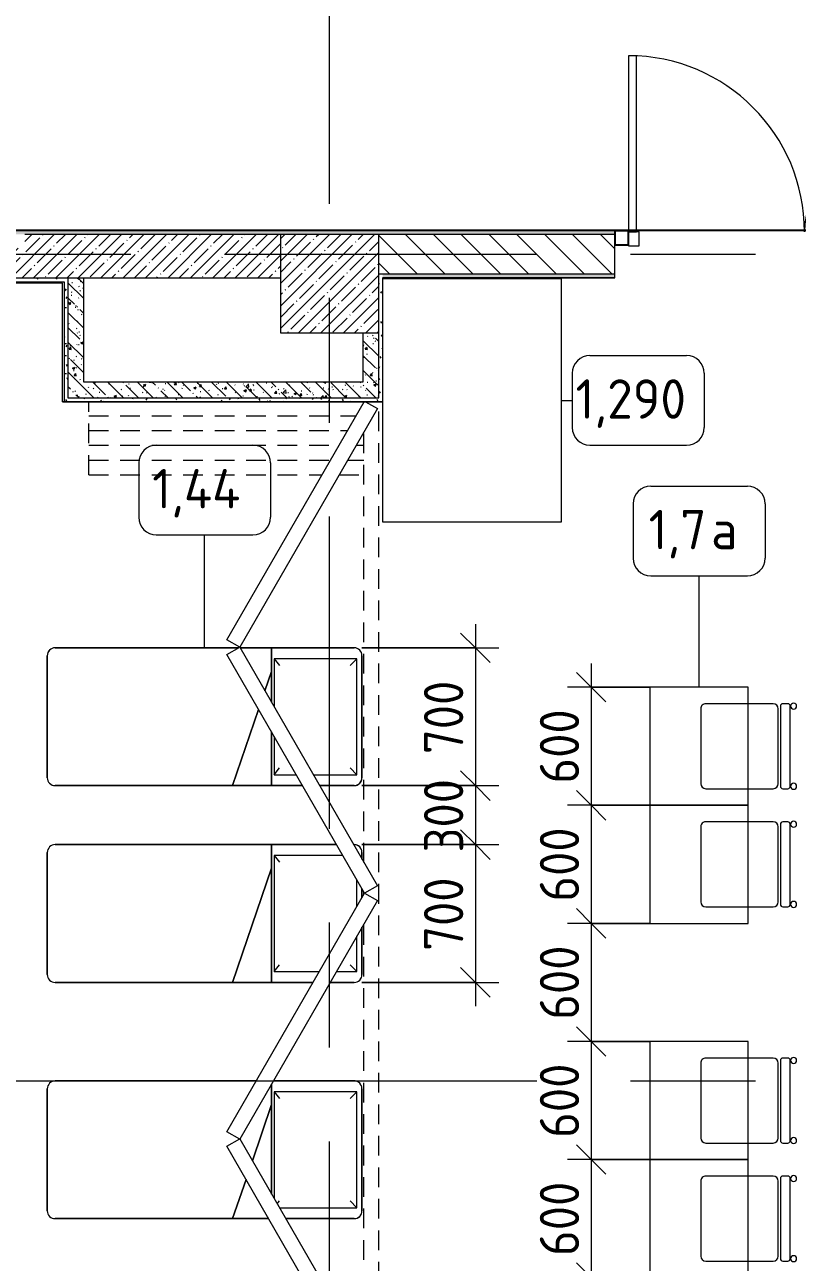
# Model space of a CAD drawing. Header units: millimetres. Extents: x 35840 to 252964, y -8553 to 29000.
# Drawn here: x 55110 to 59038, y 2678 to 8965 of the extents above; entities that cross this region are included whole.
import ezdxf

# ---------------------------------------------------------------- set-up
doc = ezdxf.new("R2010")
doc.units = ezdxf.units.MM
doc.linetypes.add('200_ШТРИХ__ш1_п0_6_', pattern=[160, 100, -60])
doc.linetypes.add('Осевая', pattern=[3175, 635, -476.25, 1587.5, -476.25])
for name, color, linetype, lineweight in [('A-ANNO-DIMS', 7, 'Continuous', 9), ('A-ANNO-DIMS-100', 7, 'Continuous', 9), ('A-DETL-GENF', 7, 'Continuous', 9), ('A-GLAZ-CWMG', 7, 'Continuous', 9), ('A-GLAZ-CWMG-1', 7, 'Continuous', 25), ('A-WALL', 7, 'Continuous', 9), ('I-FURN-IDEN', 7, 'Continuous', 9), ('I-WALL', 7, 'Continuous', 9), ('S-COLS', 7, 'Continuous', 9), ('Оси-2', 7, 'Осевая', 9)]:
    doc.layers.add(name, color=color, linetype=linetype, lineweight=lineweight)
for name, color, linetype, lineweight, true_color in [('A-DOOR-1', 7, 'Continuous', 9, 0xc0c0c0), ('A-DOOR-2', 7, '200_ШТРИХ__ш1_п0_6_', 9, 0xc0c0c0), ('A-DOOR-FRAM-1', 7, 'Continuous', 9, 0xc0c0c0), ('A-WALL-1', 9, 'Continuous', 9, 0x808080), ('A-WALL-FNSH-1', 9, 'Continuous', 9, 0x808080), ('I-FURN-1', 9, 'Continuous', 9, 0x808080)]:
    doc.layers.add(name, color=color, linetype=linetype, lineweight=lineweight, true_color=true_color)
doc.styles.add('GOST Common', font='GOST_Common.ttf', dxfattribs={"height": 200})
doc.styles.add('ISOCPEUR_1', font='isocpeur.ttf', dxfattribs={"width": 0.9, "height": 200})
doc.dimstyles.new('ISO-2_0_0_9К_Средний_округл2', dxfattribs={"dimscale": 304.8, "dimtxt": 199.196235, "dimasz": 0.492126, "dimexe": 0.393701, "dimexo": 0, "dimgap": 0, "dimtad": 1, "dimdec": 0, "dimrnd": 10, "dimzin": 0, "dimdsep": 46, "dimtxsty": 'ISOCPEUR_1', "dimblk1": 'OBLIQUE', "dimblk2": 'OBLIQUE', "dimsah": 1, "dimcen": 0.09, "dimdle": 0.393701, "dimazin": 0, "dimtfac": 1, "dimtdec": 4, "dimtix": 1, "dimtmove": 0, "dimatfit": 3, "dimfxl": 1, "dimtvp": 1, "dimtolj": 1, "dimtzin": 0, "dimarcsym": 2})
pattern_1 = [(135, (600, 0), (-75.43415, -75.43415), [106.68, -17.78, 3.556, -17.78]), (135, (600, 75.39), (-75.43415, -75.43415), []), (50, (600, 0), (127.52922, -11.15758), [13.335, -146.685]), (355, (600, 0), (-24.66966, 133.74002), [10.668, -117.348]), (100.451, (610.63, -0.93), (102.85973, 122.58178), [11.333, -124.663]), (46.184, (600, 35.56), (189.75516, -29.43036), [20.002, -220.027]), (96.636, (615.81, 33.1), (166.1822, 173.1996), [17, -186.995]), (351.184, (600, 35.56), (166.1839, 173.1976), [16.002, -176.022]), (21, (617.78, 26.67), (106.13027, -71.58603), [13.335, -146.685]), (326, (617.78, 26.67), (43.26188, 128.93175), [10.668, -117.348]), (71.451, (626.62, 20.7), (149.39198, 57.34505), [11.333, -124.663]), (37.5, (600, 0), (2.162228, 59.188357), [3.353, -112.573, 3.353, -115.773, -117.792]), (37.5, (600, 0), (2.162228, 59.188357), [-235.052, 3.353, -114.44]), (7.5, (600, 0), (46.77386, 70.12615), [3.353, -64.567, 3.353, -109.906, -44.894]), (7.5, (600, 0), (46.77386, 70.12615), [-181.178, 3.353, -41.542]), (327.5, (560.35, 0), (94.91367, -4.010093), [3.353, -41.097, 3.353, -135.331, -184.023]), (327.5, (560.35, 0), (94.91367, -4.010093), [-183.134, 3.353, -180.67]), (317.5, (542.57, 0), (103.69057, 17.79882), [3.353, -54.432, 3.353, -88.748, -130.683]), (317.5, (542.57, 0), (103.69057, 17.79882), [-149.885, 3.353, -127.33])]
pattern_2 = [(0, (600, 0), (121.92, 30.48), [10.058, -81.382, 10.058, -81.382, -487.68]), (0, (600, 0), (121.92, 30.48), [-182.88, 10.058, -172.822, 10.058, -81.382, -213.36]), (0, (600, 0), (121.92, 30.48), [-457.2, 10.058, -50.902, 10.058, -142.342]), (120, (645.72, 15.24), (-87.356454, 90.345817), [10.058, -81.382, 10.058, -81.382, -487.68]), (120, (645.72, 15.24), (-87.356454, 90.345817), [-182.88, 10.058, -172.822, 10.058, -81.382, -213.36]), (120, (645.72, 15.24), (-87.356454, 90.345817), [-457.2, 10.058, -50.902, 10.058, -142.342]), (240, (660.96, 76.2), (-34.563546, -120.825817), [10.058, -81.382, 10.058, -81.382, -487.68]), (240, (660.96, 76.2), (-34.563546, -120.825817), [-182.88, 10.058, -172.822, 10.058, -81.382, -213.36]), (240, (660.96, 76.2), (-34.563546, -120.825817), [-457.2, 10.058, -50.902, 10.058, -142.342])]

# ---------------------------------------------------------------- blocks, each defined once
blk = doc.blocks.new('DOR__перегородка__Прямоугольная - ТП-3_ Вн_ДПГ_6820х3300h-19315679-План расстановки мебели и оборудования 1 этажа в осях 12-23')
at = {"layer": 'A-DOOR-2'}
for p, q in [((6445.2, 1474.2), (6816.1, 1474.2)), ((6445.2, 1474.2), (6445.2, 287.5)), ((6520.2, 1474.2), (6520.2, 244.2)), ((6595.2, 1474.2), (6595.2, 200.9)), ((6670.2, 1474.2), (6670.2, 157.6)), ((6745.2, 1474.2), (6745.2, 114.3)), ((6445.2, 200.9), (6445.2, 75)), ((6520.2, 157.6), (6520.2, 75)), ((1976.7, 75), (4163.8, 75)), ((4313.8, 75), (4325, 75)), ((4475, 75), (6663.2, 75)), ((6595.2, 114.3), (6595.2, 75)), ((6813.2, 75), (6816.1, 75)), ((266.1, 0), (6816.1, 0))]:
    blk.add_line(p, q, dxfattribs=at)
at = {"layer": 'A-DOOR-FRAM-1'}
for p, q in [((1820.9, 71.7), (3033.3, 771.8)), ((3033.3, 771.8), (3070.8, 706.9)), ((3069.7, 706.9), (3107.3, 771.8)), ((3107.3, 771.8), (4319.6, 71.7)), ((4319.2, 71.7), (5531.6, 771.8)), ((5531.6, 771.8), (5569.1, 706.9)), ((5569.1, 706.9), (5606.6, 771.8)), ((5606.6, 771.8), (6816.1, 73.3)), ((3070.8, 706.9), (1858.4, 6.7)), ((4282.1, 6.7), (3069.7, 706.9)), ((5569.1, 706.9), (4356.7, 6.7)), ((6781.4, 6.7), (5569.1, 706.9)), ((4319.6, 71.7), (4282.1, 6.7)), ((4356.7, 6.7), (4319.2, 71.7)), ((6816.1, 66.8), (6781.4, 6.7))]:
    blk.add_line(p, q, dxfattribs=at)
blk = doc.blocks.new('BSC_Колонна _Прямоугольная - 500х500-V18-План расстановки мебели и оборудования 1 этажа в осях 12-23')
at = {"layer": 'S-COLS'}
h = blk.add_hatch(dxfattribs=at)
h.set_pattern_fill('FP_34', color=256, style=0, pattern_type=2)
h.set_pattern_definition([(45, (-56060, -7650), (-57.02463, 57.02463), []), (45, (-56002.975, -7650), (-57.02463, 57.02463), [100.806, -20.161, 3.353, -16.808])])
h.paths.add_polyline_path([(-250, -250), (250, -250), (250, 250), (-250, 250)])
for p, q in [((250, 250), (-250, 250)), ((-250, 250), (-250, -250)), ((250, -250), (250, 250)), ((-250, -250), (250, -250))]:
    blk.add_line(p, q, dxfattribs=at)
blk = doc.blocks.new('Стол базовый прямоугольный - 1_7а-25476368-План расстановки мебели и оборудования 1 этажа в осях 12-23')
at = {"layer": 'I-FURN-1'}
for p, q in [((250, 300), (-250, 300)), ((-250, 300), (-250, -300)), ((250, -300), (250, 300)), ((-250, -300), (250, -300))]:
    blk.add_line(p, q, dxfattribs=at)
blk = doc.blocks.new('Стул Breuer - 1_9а-V68-План расстановки мебели и оборудования 1 этажа в осях 12-23')
at = {"layer": 'I-FURN-1'}
for p, q in [((-215.9, 215.9), (-215.9, 0)), ((190.5, 241.3), (-190.5, 241.3)), ((215.9, 0), (215.9, 215.9)), ((-215.9, 0), (-215.9, -127)), ((215.9, -127), (215.9, 0)), ((-215.9, -176.2), (-215.9, -200.8)), ((203.2, -163.5), (-203.2, -163.5)), ((-190.5, -152.4), (190.5, -152.4)), ((215.9, -200.8), (215.9, -176.2)), ((-203.2, -213.5), (203.2, -213.5))]:
    blk.add_line(p, q, dxfattribs=at)
for centre, radius, start, end in [((-190.5, 215.9), 25.4, 90, 180), ((190.5, 215.9), 25.4, 0, 90), ((-190.5, -127), 25.4, 180, 270), ((-203.2, -176.2), 12.7, 90, 180), ((190.5, -127), 25.4, 270, 360), ((203.2, -176.2), 12.7, 360, 90), ((-203.5, -230.6), 15.1, 360, 180), ((-203.5, -230.6), 15.1, 180, 360), ((-203.2, -200.8), 12.7, 180, 270), ((203.7, -230.6), 15.1, 360, 180), ((203.7, -230.6), 15.1, 180, 360), ((203.2, -200.8), 12.7, 270, 360)]:
    blk.add_arc(centre, radius, start, end, dxfattribs=at)
blk = doc.blocks.new('Стул Breuer - 1_9а-V82-План расстановки мебели и оборудования 1 этажа в осях 12-23')
at = {"layer": 'I-FURN-1'}
for p, q in [((-215.9, 215.9), (-215.9, 0)), ((190.5, 241.3), (-190.5, 241.3)), ((215.9, 0), (215.9, 215.9)), ((-215.9, 0), (-215.9, -127)), ((215.9, -127), (215.9, 0)), ((-215.9, -176.2), (-215.9, -200.8)), ((203.2, -163.5), (-203.2, -163.5)), ((-190.5, -152.4), (190.5, -152.4)), ((215.9, -200.8), (215.9, -176.2)), ((-203.2, -213.5), (203.2, -213.5))]:
    blk.add_line(p, q, dxfattribs=at)
for centre, radius, start, end in [((-190.5, 215.9), 25.4, 90, 180), ((190.5, 215.9), 25.4, 30, 90), ((190.5, 215.9), 25.4, 0, 30), ((-190.5, -127), 25.4, 180, 270), ((-203.2, -176.2), 12.7, 90, 180), ((190.5, -127), 25.4, 270, 360), ((203.2, -176.2), 12.7, 360, 90), ((-203.5, -230.6), 15.1, 360, 180), ((-203.5, -230.6), 15.1, 180, 360), ((-203.2, -200.8), 12.7, 180, 270), ((203.7, -230.6), 15.1, 360, 180), ((203.7, -230.6), 15.1, 180, 360), ((203.2, -200.8), 12.7, 270, 360)]:
    blk.add_arc(centre, radius, start, end, dxfattribs=at)
blk = doc.blocks.new('Bed - Small Sizes - 1_44-V102-План расстановки мебели и оборудования 1 этажа в осях 12-23')
at = {"layer": 'I-FURN-1'}
for p, q in [((287.3, 0), (-332.7, 0)), ((-332.7, 0), (287.3, 0)), ((287.3, 0), (-332.7, 0)), ((-332.7, 0), (287.3, 0)), ((-372.7, -40), (-372.7, -450.7)), ((-372.7, -450.7), (-372.7, -40)), ((-372.7, -40), (-372.7, -450.7)), ((-372.7, -450.7), (-372.7, -40)), ((-317.5, -26.2), (-282.7, -60)), ((272.5, -26.2), (-317.5, -26.2)), ((-317.5, -26.2), (-317.5, -446.2)), ((272.5, -26.2), (-317.5, -26.2)), ((-317.5, -26.2), (-317.5, -446.2)), ((272.5, -26.2), (237.3, -60)), ((272.5, -419.5), (272.5, -26.2)), ((272.5, -419.5), (272.5, -26.2)), ((327.3, -387.9), (327.3, -40)), ((327.3, -40), (327.3, -387.9)), ((327.3, -387.9), (327.3, -40)), ((327.3, -40), (327.3, -387.9)), ((-317.5, -446.2), (-282.7, -420)), ((252.3, -431.2), (237.3, -420)), ((-356.6, -460), (-252.7, -460)), ((-252.7, -460), (-356.6, -460)), ((-356.6, -460), (-252.7, -460)), ((-317.5, -446.2), (226.3, -446.2)), ((-317.5, -446.2), (226.3, -446.2)), ((-252.7, -460), (202.4, -460)), ((202.4, -460), (-252.7, -460)), ((202.4, -460), (-252.7, -460)), ((-252.7, -460), (33.5, -557.5)), ((33.5, -557.5), (-252.7, -460)), ((-252.7, -460), (202.4, -460)), ((-252.7, -460), (33.5, -557.5)), ((-252.7, -460), (202.4, -460)), ((327.3, -657.7), (327.3, -474.5)), ((327.3, -474.5), (327.3, -657.7)), ((327.3, -657.7), (327.3, -474.5)), ((327.3, -474.5), (327.3, -657.7)), ((-372.7, -537.3), (-372.7, -1560)), ((-372.7, -1560), (-372.7, -537.3)), ((127.8, -589.7), (327.3, -657.7)), ((327.3, -657.7), (127.8, -589.7)), ((127.8, -589.7), (327.3, -657.7)), ((327.3, -1560), (327.3, -657.7)), ((327.3, -657.7), (327.3, -1560)), ((-332.7, -1600), (287.3, -1600)), ((287.3, -1600), (-332.7, -1600))]:
    blk.add_line(p, q, dxfattribs=at)
for centre, start, end in [((-332.7, -40), 90, 180), ((-332.7, -40), 90, 180), ((287.3, -40), 360, 90), ((287.3, -40), 0, 90), ((-332.7, -40), 90, 180), ((-332.7, -40), 165, 180), ((-332.7, -40), 150, 165), ((-332.7, -40), 90, 150), ((287.3, -40), 360, 90), ((287.3, -40), 0, 90), ((-332.7, -1560), 180, 270), ((-332.7, -1560), 180, 270), ((287.3, -1560), 270, 0), ((287.3, -1560), 315, 0), ((287.3, -1560), 270, 315)]:
    blk.add_arc(centre, 40, start, end, dxfattribs=at)
blk = doc.blocks.new('Bed - Small Sizes - 1_44-V103-План расстановки мебели и оборудования 1 этажа в осях 12-23')
at = {"layer": 'I-FURN-1'}
for p, q in [((-299, 0), (-332.7, 0)), ((-332.7, 0), (-299, 0)), ((-299, 0), (-332.7, 0)), ((-332.7, 0), (-299, 0)), ((-102.7, 0), (-149, 0)), ((-149, 0), (-102.7, 0)), ((287.3, 0), (47.3, 0)), ((47.3, 0), (287.3, 0)), ((-372.7, -40), (-372.7, -42.5)), ((-372.7, -42.5), (-372.7, -40)), ((-372.7, -40), (-372.7, -42.5)), ((-372.7, -42.5), (-372.7, -40)), ((-57.3, -26.2), (-194.4, -26.2)), ((-57.3, -26.2), (-194.4, -26.2)), ((-102.7, 0), (-149, 0)), ((-149, 0), (-102.7, 0)), ((287.3, 0), (47.3, 0)), ((47.3, 0), (287.3, 0)), ((272.5, -26.2), (92.7, -26.2)), ((272.5, -26.2), (92.7, -26.2)), ((272.5, -26.2), (237.3, -60)), ((272.5, -130), (272.5, -26.2)), ((272.5, -130), (272.5, -26.2)), ((327.3, -161.7), (327.3, -40)), ((327.3, -40), (327.3, -161.7)), ((327.3, -161.7), (327.3, -40)), ((327.3, -40), (327.3, -161.7)), ((-317.5, -97.3), (-317.5, -446.2)), ((-317.5, -97.3), (-317.5, -446.2)), ((-372.7, -129.2), (-372.7, -460)), ((-372.7, -460), (-372.7, -129.2)), ((-372.7, -129.2), (-372.7, -460)), ((-372.7, -460), (-372.7, -129.2)), ((272.5, -446.2), (272.5, -216.7)), ((272.5, -446.2), (272.5, -216.7)), ((327.3, -460), (327.3, -248.3)), ((327.3, -248.3), (327.3, -460)), ((327.3, -657.7), (327.3, -248.3)), ((327.3, -248.3), (327.3, -657.7)), ((-317.5, -446.2), (-282.7, -420)), ((272.5, -446.2), (237.3, -420)), ((-372.7, -460), (-252.7, -460)), ((-252.7, -460), (-372.7, -460)), ((-372.7, -460), (-372.7, -1560)), ((-372.7, -1560), (-372.7, -460)), ((-372.7, -460), (-252.7, -460)), ((-317.5, -446.2), (272.5, -446.2)), ((-317.5, -446.2), (272.5, -446.2)), ((-252.7, -460), (327.3, -460)), ((327.3, -460), (-252.7, -460)), ((327.3, -460), (-252.7, -460)), ((-252.7, -460), (327.3, -657.7)), ((327.3, -657.7), (-252.7, -460)), ((-252.7, -460), (327.3, -460)), ((-252.7, -460), (327.3, -657.7)), ((-252.7, -460), (327.3, -460)), ((327.3, -657.7), (327.3, -460)), ((327.3, -460), (327.3, -657.7)), ((327.3, -1560), (327.3, -657.7)), ((327.3, -657.7), (327.3, -1560)), ((-332.7, -1600), (287.3, -1600)), ((287.3, -1600), (-332.7, -1600))]:
    blk.add_line(p, q, dxfattribs=at)
for centre, start, end in [((-332.7, -40), 90, 180), ((-332.7, -40), 90, 105), ((287.3, -40), 360, 90), ((287.3, -40), 0, 90), ((-332.7, -40), 90, 180), ((-332.7, -40), 90, 180), ((-332.7, -40), 165, 180), ((-332.7, -40), 105, 165), ((287.3, -40), 360, 90), ((287.3, -40), 0, 90), ((-332.7, -1560), 180, 270), ((-332.7, -1560), 180, 270), ((287.3, -1560), 270, 0), ((287.3, -1560), 270, 0)]:
    blk.add_arc(centre, 40, start, end, dxfattribs=at)
blk = doc.blocks.new('Bed - Small Sizes - 1_44-V104-План расстановки мебели и оборудования 1 этажа в осях 12-23')
at = {"layer": 'I-FURN-1'}
for p, q in [((287.3, 0), (-332.7, 0)), ((-332.7, 0), (287.3, 0)), ((287.3, 0), (-332.7, 0)), ((-332.7, 0), (287.3, 0)), ((-372.7, -40), (-372.7, -460)), ((-372.7, -460), (-372.7, -40)), ((-372.7, -40), (-372.7, -460)), ((-372.7, -460), (-372.7, -40)), ((-317.5, -26.2), (-282.7, -60)), ((272.5, -26.2), (-317.5, -26.2)), ((-317.5, -26.2), (-317.5, -446.2)), ((272.5, -26.2), (-317.5, -26.2)), ((-317.5, -26.2), (-317.5, -446.2)), ((272.5, -26.2), (237.3, -60)), ((272.5, -247.3), (272.5, -26.2)), ((272.5, -247.3), (272.5, -26.2)), ((327.3, -215.7), (327.3, -40)), ((327.3, -40), (327.3, -215.7)), ((327.3, -215.7), (327.3, -40)), ((327.3, -40), (327.3, -215.7)), ((327.3, -460), (327.3, -302.3)), ((327.3, -302.3), (327.3, -460)), ((327.3, -657.7), (327.3, -302.3)), ((327.3, -302.3), (327.3, -657.7)), ((272.5, -446.2), (272.5, -334)), ((272.5, -446.2), (272.5, -334)), ((-317.5, -446.2), (-282.7, -420)), ((272.5, -446.2), (237.3, -420)), ((-372.7, -460), (-252.7, -460)), ((-252.7, -460), (-372.7, -460)), ((-372.7, -460), (-372.7, -619.9)), ((-372.7, -619.9), (-372.7, -460)), ((-372.7, -460), (-252.7, -460)), ((-317.5, -446.2), (-71.9, -446.2)), ((-317.5, -446.2), (-71.9, -446.2)), ((-252.7, -460), (-95.8, -460)), ((-95.8, -460), (-252.7, -460)), ((-95.8, -460), (-252.7, -460)), ((-252.7, -460), (-154, -493.6)), ((-154, -493.6), (-252.7, -460)), ((-252.7, -460), (-95.8, -460)), ((-252.7, -460), (-154, -493.6)), ((-252.7, -460), (-95.8, -460)), ((54.2, -460), (327.3, -460)), ((327.3, -460), (54.2, -460)), ((327.3, -460), (54.2, -460)), ((54.2, -460), (327.3, -460)), ((54.2, -460), (327.3, -460)), ((78.1, -446.2), (272.5, -446.2)), ((78.1, -446.2), (272.5, -446.2)), ((327.3, -657.7), (327.3, -460)), ((327.3, -460), (327.3, -657.7)), ((-59.7, -525.8), (327.3, -657.7)), ((327.3, -657.7), (-59.7, -525.8)), ((-59.7, -525.8), (327.3, -657.7)), ((-372.7, -627.1), (-372.7, -1560)), ((-372.7, -1560), (-372.7, -627.1)), ((327.3, -1560), (327.3, -657.7)), ((327.3, -657.7), (327.3, -1560)), ((-332.7, -1600), (287.3, -1600)), ((287.3, -1600), (-332.7, -1600))]:
    blk.add_line(p, q, dxfattribs=at)
for centre, start, end in [((-332.7, -40), 90, 180), ((-332.7, -40), 90, 180), ((287.3, -40), 360, 90), ((287.3, -40), 30, 90), ((-332.7, -40), 90, 180), ((-332.7, -40), 90, 180), ((287.3, -40), 360, 90), ((287.3, -40), 0, 90), ((287.3, -40), 0, 30), ((-332.7, -1560), 180, 270), ((-332.7, -1560), 180, 225), ((287.3, -1560), 270, 0), ((287.3, -1560), 270, 0), ((-332.7, -1560), 225, 270)]:
    blk.add_arc(centre, 40, start, end, dxfattribs=at)
blk = doc.blocks.new('Стол базовый прямоугольный - 1_290-V151-План расстановки мебели и оборудования 1 этажа в осях 12-23')
at = {"layer": 'I-FURN-1'}
for p, q in [((-7, 455), (-617.5, 455)), ((-617.5, 455), (-617.5, -455)), ((617.5, -455), (617.5, 455)), ((-617.5, -455), (617.5, -455))]:
    blk.add_line(p, q, dxfattribs=at)
blk = doc.blocks.new('Дверь_Витражная_остекление_ - ДВН_ДАО_Главный вход_1200 в свету-31742133-План расстановки мебели и оборудования 1 этажа в осях 12-23')
at = {"layer": 'A-DETL-GENF'}
for p, q in [((-607.5, 925), (-647.5, 925)), ((-647.5, 925), (-647.5, 35)), ((-607.5, 30), (-607.5, 925)), ((647.5, 430), (607.5, 430)), ((607.5, 430), (607.5, 30)), ((647.5, 35), (647.5, 430)), ((-647.5, 30), (-607.5, 30)), ((-592.5, 30), (-647.5, 30)), ((-592.5, -40), (-592.5, 30)), ((592.5, -40), (592.5, 30)), ((592.5, 30), (647.5, 30)), ((607.5, 30), (647.5, 30)), ((-647.5, -35), (-647.5, -40)), ((-647.5, -40), (-592.5, -40)), ((647.5, -40), (592.5, -40)), ((647.5, -35), (647.5, -40))]:
    blk.add_line(p, q, dxfattribs=at)
at = {"layer": 'A-DOOR-1'}
for p, q in [((-647.5, 925), (-647.5, 35)), ((647.5, 430), (647.5, 35))]:
    blk.add_line(p, q, dxfattribs=at)
for centre, radius, start, end in [((-647.5, 30), 895, 360, 90), ((647.5, 30), 400, 90, 180)]:
    blk.add_arc(centre, radius, start, end, dxfattribs=at)
blk = doc.blocks.new('Прямоугольный импост - 50 x 70 мм-31701779-План расстановки мебели и оборудования 1 этажа в осях 12-23')
at = {"layer": 'A-GLAZ-CWMG-1'}
for p, q in [((0, 35), (-70, 35)), ((-70, 35), (-70, -35)), ((0, -35), (0, 35)), ((-70, -35), (0, -35))]:
    blk.add_line(p, q, dxfattribs=at)
blk = doc.blocks.new('DIMBLOCK64-План расстановки мебели и оборудования 1 этажа в осях 12-23')
at = {"layer": 'A-ANNO-DIMS-100'}
for p, q in [((57401.3, 5919.8), (57401.3, 5099.8)), ((56824.9, 5799.8), (57521.3, 5799.8)), ((57401.3, 5799.8), (56824.9, 5799.8)), ((56824.9, 5099.8), (57521.3, 5099.8)), ((57401.3, 5099.8), (56824.9, 5099.8))]:
    blk.add_line(p, q, dxfattribs=at)
at = {"layer": 'A-ANNO-DIMS-100', "lineweight": 20}
for p, q in [((57401.3, 5799.8), (57326.3, 5874.8)), ((57401.3, 5799.8), (57476.3, 5724.8)), ((57401.3, 5099.8), (57326.3, 5174.8)), ((57401.3, 5099.8), (57476.3, 5024.8))]:
    blk.add_line(p, q, dxfattribs=at)
at = {"layer": 'A-ANNO-DIMS-100', "color": 0, "insert": (57140, 5260.2), "char_height": 200, "width": 455.087, "attachment_point": 1, "rotation": 90, "line_spacing_factor": 1.149209, "style": 'ISOCPEUR_1'}
blk.add_mtext('700', dxfattribs=at)
blk = doc.blocks.new('_Oblique')
at = {"color": 0, "linetype": 'ByBlock', "lineweight": -2}
blk.add_line((-0.5, -0.5), (0.5, 0.5), dxfattribs=at)
blk = doc.blocks.new('DIMBLOCK65-План расстановки мебели и оборудования 1 этажа в осях 12-23')
at = {"layer": 'A-ANNO-DIMS-100', "lineweight": 20}
for p, q in [((57401.3, 5099.8), (57326.3, 5174.8)), ((57401.3, 5099.8), (57476.3, 5024.8)), ((57401.3, 4800.1), (57326.3, 4875.1)), ((57401.3, 4800.1), (57476.3, 4725.1))]:
    blk.add_line(p, q, dxfattribs=at)
at = {"layer": 'A-ANNO-DIMS-100'}
for p, q in [((56824.9, 5099.8), (57521.3, 5099.8)), ((57401.3, 5099.8), (56824.9, 5099.8)), ((57401.3, 5099.8), (57401.3, 4800.1)), ((56824.9, 4800.1), (57521.3, 4800.1)), ((57401.3, 4800.1), (56824.9, 4800.1))]:
    blk.add_line(p, q, dxfattribs=at)
at = {"layer": 'A-ANNO-DIMS-100', "color": 0, "insert": (57140, 4760.3), "char_height": 200, "width": 455.087, "attachment_point": 1, "rotation": 90, "line_spacing_factor": 1.149209, "style": 'ISOCPEUR_1'}
blk.add_mtext('300', dxfattribs=at)
blk = doc.blocks.new('DIMBLOCK66-План расстановки мебели и оборудования 1 этажа в осях 12-23')
at = {"layer": 'A-ANNO-DIMS-100', "lineweight": 20}
for p, q in [((57401.3, 4800.1), (57326.3, 4875.1)), ((57401.3, 4800.1), (57476.3, 4725.1)), ((57401.3, 4100.1), (57326.3, 4175.1)), ((57401.3, 4100.1), (57476.3, 4025.1))]:
    blk.add_line(p, q, dxfattribs=at)
at = {"layer": 'A-ANNO-DIMS-100'}
for p, q in [((56824.9, 4800.1), (57521.3, 4800.1)), ((57401.3, 4800.1), (56824.9, 4800.1)), ((57401.3, 4800.1), (57401.3, 3980.1)), ((56824.9, 4100.1), (57521.3, 4100.1)), ((57401.3, 4100.1), (56824.9, 4100.1))]:
    blk.add_line(p, q, dxfattribs=at)
at = {"layer": 'A-ANNO-DIMS-100', "color": 0, "insert": (57140, 4260.5), "char_height": 200, "width": 455.087, "attachment_point": 1, "rotation": 90, "line_spacing_factor": 1.149209, "style": 'ISOCPEUR_1'}
blk.add_mtext('700', dxfattribs=at)
blk = doc.blocks.new('DIMBLOCK67-План расстановки мебели и оборудования 1 этажа в осях 12-23')
at = {"layer": 'A-ANNO-DIMS-100', "lineweight": 20}
for p, q in [((57990.3, 5600), (57915.3, 5675)), ((57990.3, 5600), (58065.3, 5525)), ((57990.3, 5000), (57915.3, 5075)), ((57990.3, 5000), (58065.3, 4925))]:
    blk.add_line(p, q, dxfattribs=at)
at = {"layer": 'A-ANNO-DIMS-100'}
for p, q in [((57990.3, 5720), (57990.3, 5000)), ((58288.9, 5600), (57870.3, 5600)), ((57990.3, 5600), (58288.9, 5600)), ((58288.9, 5000), (57870.3, 5000)), ((57990.3, 5000), (58288.9, 5000))]:
    blk.add_line(p, q, dxfattribs=at)
at = {"layer": 'A-ANNO-DIMS-100', "color": 0, "insert": (57729, 5110.4), "char_height": 200, "width": 455.087, "attachment_point": 1, "rotation": 90, "line_spacing_factor": 1.149209, "style": 'ISOCPEUR_1'}
blk.add_mtext('600', dxfattribs=at)
blk = doc.blocks.new('DIMBLOCK68-План расстановки мебели и оборудования 1 этажа в осях 12-23')
at = {"layer": 'A-ANNO-DIMS-100', "lineweight": 20}
for p, q in [((57990.3, 5000), (57915.3, 5075)), ((57990.3, 5000), (58065.3, 4925)), ((57990.3, 4400), (57915.3, 4475)), ((57990.3, 4400), (58065.3, 4325))]:
    blk.add_line(p, q, dxfattribs=at)
at = {"layer": 'A-ANNO-DIMS-100'}
for p, q in [((58288.9, 5000), (57870.3, 5000)), ((57990.3, 5000), (57990.3, 4400)), ((57990.3, 5000), (58288.9, 5000)), ((58288.9, 4400), (57870.3, 4400)), ((57990.3, 4400), (58288.9, 4400))]:
    blk.add_line(p, q, dxfattribs=at)
at = {"layer": 'A-ANNO-DIMS-100', "color": 0, "insert": (57729, 4510.4), "char_height": 200, "width": 455.087, "attachment_point": 1, "rotation": 90, "line_spacing_factor": 1.149209, "style": 'ISOCPEUR_1'}
blk.add_mtext('600', dxfattribs=at)
blk = doc.blocks.new('DIMBLOCK69-План расстановки мебели и оборудования 1 этажа в осях 12-23')
at = {"layer": 'A-ANNO-DIMS-100', "lineweight": 20}
for p, q in [((57990.3, 4400), (57915.3, 4475)), ((57990.3, 4400), (58065.3, 4325)), ((57990.3, 3800), (57915.3, 3875)), ((57990.3, 3800), (58065.3, 3725))]:
    blk.add_line(p, q, dxfattribs=at)
at = {"layer": 'A-ANNO-DIMS-100'}
for p, q in [((58288.9, 4400), (57870.3, 4400)), ((57990.3, 4400), (57990.3, 3800)), ((57990.3, 4400), (58288.9, 4400)), ((58288.9, 3800), (57870.3, 3800)), ((57990.3, 3800), (58288.9, 3800))]:
    blk.add_line(p, q, dxfattribs=at)
at = {"layer": 'A-ANNO-DIMS-100', "color": 0, "insert": (57729, 3910.4), "char_height": 200, "width": 455.087, "attachment_point": 1, "rotation": 90, "line_spacing_factor": 1.149209, "style": 'ISOCPEUR_1'}
blk.add_mtext('600', dxfattribs=at)
blk = doc.blocks.new('DIMBLOCK70-План расстановки мебели и оборудования 1 этажа в осях 12-23')
at = {"layer": 'A-ANNO-DIMS-100', "lineweight": 20}
for p, q in [((57990.3, 3800), (57915.3, 3875)), ((57990.3, 3800), (58065.3, 3725)), ((57990.3, 3200), (57915.3, 3275)), ((57990.3, 3200), (58065.3, 3125))]:
    blk.add_line(p, q, dxfattribs=at)
at = {"layer": 'A-ANNO-DIMS-100'}
for p, q in [((58288.9, 3800), (57870.3, 3800)), ((57990.3, 3800), (57990.3, 3200)), ((57990.3, 3800), (58288.9, 3800)), ((58288.9, 3200), (57870.3, 3200)), ((57990.3, 3200), (58288.9, 3200))]:
    blk.add_line(p, q, dxfattribs=at)
at = {"layer": 'A-ANNO-DIMS-100', "color": 0, "insert": (57729, 3310.4), "char_height": 200, "width": 455.087, "attachment_point": 1, "rotation": 90, "line_spacing_factor": 1.149209, "style": 'ISOCPEUR_1'}
blk.add_mtext('600', dxfattribs=at)
blk = doc.blocks.new('DIMBLOCK71-План расстановки мебели и оборудования 1 этажа в осях 12-23')
at = {"layer": 'A-ANNO-DIMS-100', "lineweight": 20}
for p, q in [((57990.3, 3200), (57915.3, 3275)), ((57990.3, 3200), (58065.3, 3125)), ((57990.3, 2600), (57915.3, 2675)), ((57990.3, 2600), (58065.3, 2525))]:
    blk.add_line(p, q, dxfattribs=at)
at = {"layer": 'A-ANNO-DIMS-100'}
for p, q in [((58288.9, 3200), (57870.3, 3200)), ((57990.3, 3200), (57990.3, 2600)), ((57990.3, 3200), (58288.9, 3200)), ((58288.9, 2600), (57870.3, 2600)), ((57990.3, 2600), (58288.9, 2600))]:
    blk.add_line(p, q, dxfattribs=at)
at = {"layer": 'A-ANNO-DIMS-100', "color": 0, "insert": (57729, 2710.4), "char_height": 200, "width": 455.087, "attachment_point": 1, "rotation": 90, "line_spacing_factor": 1.149209, "style": 'ISOCPEUR_1'}
blk.add_mtext('600', dxfattribs=at)
blk = doc.blocks.new('Марка_Мебель - В прямоуг_Balcon_Марка-25523697-План расстановки мебели и оборудования 1 этажа в осях 12-23')
at = {"layer": 'I-FURN-IDEN'}
for p, q in [((-2.455, 2.278), (2.455, 2.278)), ((-3.355, 1.378), (-3.355, -1.384)), ((3.355, 1.378), (3.355, -1.378)), ((-2.461, -2.278), (2.455, -2.278))]:
    blk.add_line(p, q, dxfattribs=at)
for centre, radius, start, end in [((-2.455, 1.378), 0.9, 90, 180), ((2.455, 1.378), 0.9, 0, 90), ((-2.461, -1.384), 0.893, 180, 270), ((2.455, -1.378), 0.9, 270, 0)]:
    blk.add_arc(centre, radius, start, end, dxfattribs=at)

msp = doc.modelspace()

# ---------------------------------------------------------------- hatches: boundary and pattern name
at = {"layer": 'I-WALL'}
h = msp.add_hatch(dxfattribs=at)
h.set_pattern_fill('FP_85', color=256, style=0, pattern_type=2)
h.set_pattern_definition(pattern_2)
h.paths.add_polyline_path([(75399, 7900), (75460, 7900), (75459, 7920), (73730, 7920), (73730, 7908), (73760, 7908), (73760, 7900), (74674.4, 7900)])
h.paths.add_polyline_path([(71775.7, 7900), (72250, 7900), (72250, 7908), (72280, 7908), (72280, 7920), (71660, 7920), (71660, 7908), (71690, 7908), (71690, 7900)])
h.paths.add_polyline_path([(70326.3, 7900), (70680, 7900), (70680, 7908), (70710, 7908), (70710, 7920), (69360, 7920), (69360, 7908), (69390, 7908), (69390, 7900)])
h.paths.add_polyline_path([(68152.3, 7900), (68230, 7900), (68230, 7908), (68260, 7908), (68260, 7920), (66860, 7920), (66860, 7908), (66890, 7908), (66890, 7900), (67427.6, 7900)])
h.paths.add_polyline_path([(65880, 7900), (65880, 7908), (65910, 7908), (65910, 7920), (60610, 7920), (60610, 7900), (65410, 7900)])
h.paths.add_polyline_path([(58110, 7900), (58110, 7920), (50710, 7920), (50710, 7900), (56910, 7900)])
h.paths.add_polyline_path([(47910, 7900), (48210, 7900), (48210, 7920), (41840, 7920), (41840, 7900), (47410, 7900)])
h.paths.add_polyline_path([(39340, 7900), (39340, 7920), (38760, 7920), (38760, 7900), (39040, 7900)])
h = msp.add_hatch(dxfattribs=at)
h.set_pattern_fill('FP_1', color=256, style=0, pattern_type=2)
h.set_pattern_definition([(45, (600, 0), (-57.02463, 57.02463), []), (45, (657.025, 0), (-57.02463, 57.02463), [100.806, -20.161, 3.353, -16.808])])
h.paths.add_polyline_path([(56410, 7680), (56410, 7900), (55110, 7900), (55110, 7830), (53910, 7830), (53910, 7900), (52410, 7900), (52410, 7680), (55832.9, 7680)])
h = msp.add_hatch(dxfattribs=at)
h.set_pattern_fill('FP_20', color=256, style=0, pattern_type=2)
h.set_pattern_definition([(135, (600, 0), (-70.71068, -70.71068), [])])
h.paths.add_polyline_path([(60905.6, 7700), (60910, 7700), (60910, 7900), (60610, 7900), (60610, 7700)])
h.paths.add_polyline_path([(58110, 7700), (58110, 7900), (56910, 7900), (56910, 7700)])
h = msp.add_hatch(dxfattribs=at)
h.set_pattern_fill('FP_85', color=256, style=0, pattern_type=2)
h.set_pattern_definition(pattern_2)
h.paths.add_polyline_path([(55310, 7660), (55330, 7660), (55330, 7680), (53710, 7680), (53710, 7660), (55108.2, 7660)])
h = msp.add_hatch(dxfattribs=at)
h.set_pattern_fill('FP_22', color=256, style=0, pattern_type=2)
h.set_pattern_definition(pattern_1)
h.paths.add_polyline_path([(55410, 7070), (55410, 7680), (55330, 7680), (55330, 7070)])
h = msp.add_hatch(dxfattribs=at)
h.set_pattern_fill('FP_85', color=256, style=0, pattern_type=2)
h.set_pattern_definition(pattern_2)
h.paths.add_polyline_path([(56930, 7070), (56930, 7700), (56910, 7700), (56910, 7070)])
h = msp.add_hatch(dxfattribs=at)
h.set_pattern_fill('FP_85', color=256, style=0, pattern_type=2)
h.set_pattern_definition(pattern_2)
h.paths.add_polyline_path([(60910, 7680), (60910, 7700), (60610, 7700), (60610, 7680), (60905.6, 7680)])
h.paths.add_polyline_path([(58110, 7680), (58110, 7700), (56930, 7700), (56931, 7680)])
h = msp.add_hatch(dxfattribs=at)
h.set_pattern_fill('FP_85', color=256, style=0, pattern_type=2)
h.set_pattern_definition(pattern_2)
h.paths.add_polyline_path([(55330, 7050), (55330, 7660), (55310, 7660), (55310, 7050)])
h = msp.add_hatch(dxfattribs=at)
h.set_pattern_fill('FP_22', color=256, style=0, pattern_type=2)
h.set_pattern_definition(pattern_1)
h.paths.add_polyline_path([(56910, 7150), (56910, 7400), (56830, 7400), (56830, 7150)])
h = msp.add_hatch(dxfattribs=at)
h.set_pattern_fill('FP_22', color=256, style=0, pattern_type=2)
h.set_pattern_definition(pattern_1)
h.paths.add_polyline_path([(56910, 7070), (56910, 7150), (55410, 7150), (55410, 7070), (55832.9, 7070)])
h = msp.add_hatch(dxfattribs=at)
h.set_pattern_fill('FP_85', color=256, style=0, pattern_type=2)
h.set_pattern_definition(pattern_2)
h.paths.add_polyline_path([(55330, 7050), (56930, 7050), (56930, 7070), (55330, 7070)])

# ---------------------------------------------------------------- linework, layer by layer
at = {"layer": 'A-WALL'}
msp.add_line((56930, 7680), (56930, 7070), dxfattribs=at)
at = {"layer": 'A-WALL-1'}
for p, q in [((56410, 7900), (55110, 7900)), ((58110, 7900), (56910, 7900)), ((58110, 7680), (58110, 7920)), ((52410, 7680), (56410, 7680)), ((55330, 7680), (55330, 7070)), ((55410, 7150), (55410, 7680)), ((56910, 7700), (58110, 7700)), ((56930, 7680), (56931, 7680)), ((53710, 7660), (55310, 7660)), ((55310, 7660), (55310, 7050)), ((56830, 7400), (56830, 7150)), ((56910, 7070), (56910, 7400)), ((56830, 7150), (55410, 7150)), ((55330, 7070), (56910, 7070))]:
    msp.add_line(p, q, dxfattribs=at)
at = {"layer": 'A-WALL-FNSH-1'}
for p, q in [((65910, 7921), (38761, 7921)), ((39340, 7920), (65910, 7920)), ((58110, 7680), (56931, 7680)), ((56931, 7049), (56931, 7680)), ((56931, 7679), (58110, 7679)), ((58110, 7679), (58110, 7680)), ((56930, 7050), (55302, 7050)), ((55302, 7050), (55302, 7049)), ((55302, 7049), (56931, 7049)), ((56930, 7070), (56930, 7050))]:
    msp.add_line(p, q, dxfattribs=at)
at = {"layer": 'I-FURN-IDEN'}
for p, q in [((57840, 7057), (57894.1, 7057)), ((56024.9, 5799.8), (56024.9, 6373.7)), ((58538.9, 5600), (58538.9, 6165.8))]:
    msp.add_line(p, q, dxfattribs=at)
at = {"layer": 'I-WALL'}
for p, q in [((55302, 7652), (53718, 7652)), ((55302, 7050), (55302, 7652))]:
    msp.add_line(p, q, dxfattribs=at)
at = {"layer": 'Оси-2'}
for p, q in [((56660, 593.7), (56660, 24898.1)), ((39140.1, 7800), (82060, 7800)), ((39140.1, 3600), (82060, 3600))]:
    msp.add_line(p, q, dxfattribs=at)

# ---------------------------------------------------------------- block references
at = {"layer": 'A-DOOR-1'}
msp.add_blockref('Дверь_Витражная_остекление_ - ДВН_ДАО_Главный вход_1200 в свету-31742133-План расстановки мебели и оборудования 1 этажа в осях 12-23', (58827.5, 7883), dxfattribs=at)
at = {"layer": 'A-DOOR-1', "rotation": 89.99999999999955}
msp.add_blockref('DOR__перегородка__Прямоугольная - ТП-3_ Вн_ДПГ_6820х3300h-19315679-План расстановки мебели и оборудования 1 этажа в осях 12-23', (56910, 233.9), dxfattribs=at)
at = {"layer": 'A-GLAZ-CWMG', "rotation": 180}
msp.add_blockref('Прямоугольный импост - 50 x 70 мм-31701779-План расстановки мебели и оборудования 1 этажа в осях 12-23', (58110, 7883), dxfattribs=at)
at = {"layer": 'I-FURN-1'}
for name, p, rotation in [('Стол базовый прямоугольный - 1_290-V151-План расстановки мебели и оборудования 1 этажа в осях 12-23', (57385, 7057), 90.00000000000006), ('Bed - Small Sizes - 1_44-V104-План расстановки мебели и оборудования 1 этажа в осях 12-23', (56824.9, 5427.2), 270.0000000000002), ('Стул Breuer - 1_9а-V68-План расстановки мебели и оборудования 1 этажа в осях 12-23', (58788.9, 5300), 89.99999999999959), ('Стул Breuer - 1_9а-V82-План расстановки мебели и оборудования 1 этажа в осях 12-23', (58788.9, 4700), 89.99999999999959), ('Bed - Small Sizes - 1_44-V103-План расстановки мебели и оборудования 1 этажа в осях 12-23', (56824.9, 4427.4), 270.0000000000002), ('Стул Breuer - 1_9а-V68-План расстановки мебели и оборудования 1 этажа в осях 12-23', (58788.9, 3500), 89.99999999999959), ('Bed - Small Sizes - 1_44-V102-План расстановки мебели и оборудования 1 этажа в осях 12-23', (56824.9, 3227), 270.0000000000002), ('Стул Breuer - 1_9а-V68-План расстановки мебели и оборудования 1 этажа в осях 12-23', (58788.9, 2900), 89.99999999999959)]:
    msp.add_blockref(name, p, dxfattribs=dict(at, rotation=rotation))
for p in [(58538.9, 5300), (58538.9, 4700), (58538.9, 3500), (58538.9, 2900)]:
    msp.add_blockref('Стол базовый прямоугольный - 1_7а-25476368-План расстановки мебели и оборудования 1 этажа в осях 12-23', p, dxfattribs=at)
at = {"layer": 'I-FURN-IDEN', "xscale": 99.99999999999993, "yscale": 99.99999999999993, "zscale": 99.99999999999993}
for p in [(58229.6, 7057), (56024.9, 6601.5), (58538.9, 6393.5)]:
    msp.add_blockref('Марка_Мебель - В прямоуг_Balcon_Марка-25523697-План расстановки мебели и оборудования 1 этажа в осях 12-23', p, dxfattribs=at)
at = {"layer": 'S-COLS'}
msp.add_blockref('BSC_Колонна _Прямоугольная - 500х500-V18-План расстановки мебели и оборудования 1 этажа в осях 12-23', (56660, 7650), dxfattribs=at)

# ---------------------------------------------------------------- texts
at = {"layer": 'I-FURN-IDEN', "char_height": 200, "attachment_point": 1, "style": 'GOST Common'}
for s, insert, width in [('1,290', (57910.6, 7164), 737.552), ('1,44', (55758.9, 6708.5), 609.282), ('1,7', (58282.4, 6500.6), 384.81), ('\\fGOST Common|b0|i0|c204|p34|;а', (58599.9, 6500.6), 200.422)]:
    msp.add_mtext(s, dxfattribs=dict(at, insert=insert, width=width))

# ---------------------------------------------------------------- dimensions: what is measured, and where the dimension line sits
at = {"layer": 'A-ANNO-DIMS'}
for base, p1, p2, override, picture, middle in [((57401.3, 5099.8), (56824.9, 5799.8), (56824.9, 5099.8), {"dimpost": '<>', "dimfxl": 700}, 'DIMBLOCK64-План расстановки мебели и оборудования 1 этажа в осях 12-23', (57301.3, 5449.8)), ((57990.3, 5000), (58288.9, 5600), (58288.9, 5000), {"dimpost": '<>', "dimfxl": 600}, 'DIMBLOCK67-План расстановки мебели и оборудования 1 этажа в осях 12-23', (57890.3, 5300)), ((57401.3, 4800.1), (56824.9, 5099.8), (56824.9, 4800.1), {"dimpost": '<>', "dimfxl": 299.749864}, 'DIMBLOCK65-План расстановки мебели и оборудования 1 этажа в осях 12-23', (57301.3, 4950)), ((57990.3, 4400), (58288.9, 5000), (58288.9, 4400), {"dimpost": '<>', "dimfxl": 600}, 'DIMBLOCK68-План расстановки мебели и оборудования 1 этажа в осях 12-23', (57890.3, 4700)), ((57401.3, 4100.1), (56824.9, 4800.1), (56824.9, 4100.1), {"dimpost": '<>', "dimfxl": 700}, 'DIMBLOCK66-План расстановки мебели и оборудования 1 этажа в осях 12-23', (57301.3, 4450.1)), ((57990.3, 3800), (58288.9, 4400), (58288.9, 3800), {"dimpost": '<>', "dimfxl": 600}, 'DIMBLOCK69-План расстановки мебели и оборудования 1 этажа в осях 12-23', (57890.3, 4100)), ((57990.3, 3200), (58288.9, 3800), (58288.9, 3200), {"dimpost": '<>', "dimfxl": 600}, 'DIMBLOCK70-План расстановки мебели и оборудования 1 этажа в осях 12-23', (57890.3, 3500)), ((57990.3, 2600), (58288.9, 3200), (58288.9, 2600), {"dimpost": '<>', "dimfxl": 600}, 'DIMBLOCK71-План расстановки мебели и оборудования 1 этажа в осях 12-23', (57890.3, 2900))]:
    dim = msp.add_linear_dim(base=base, p1=p1, p2=p2, angle=90, dimstyle='ISO-2_0_0_9К_Средний_округл2', override=override, dxfattribs=at)
    dim.commit()
    dim.dimension.update_dxf_attribs({"geometry": picture, "text_midpoint": middle})

doc.saveas('drawing.dxf')
